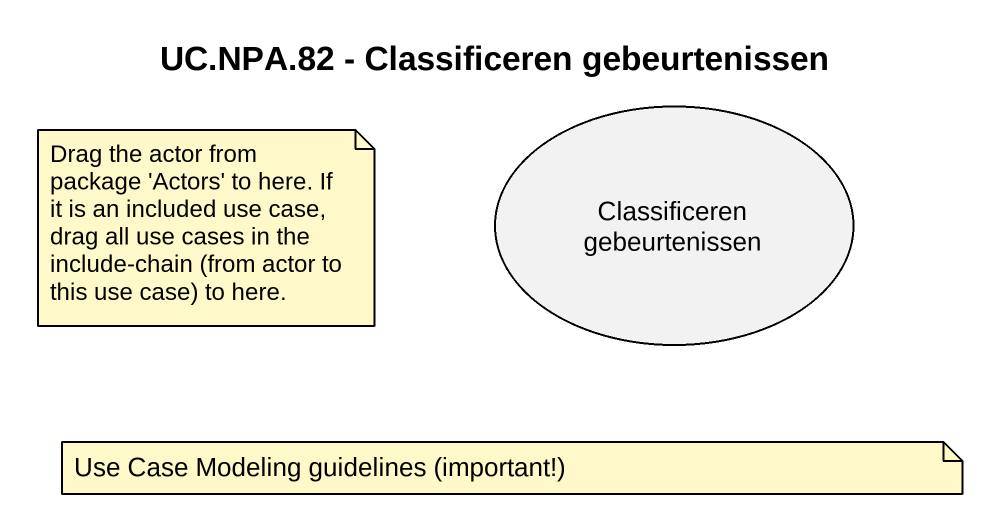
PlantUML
@startuml
title UC.NPA.82 - Classificeren gebeurtenissen
usecase "Classificeren gebeurtenissen" as Classificeren_gebeurtenissen
note as N1
  Drag the actor from package 'Actors' to here. If it is an included use case, drag all use cases in the include-chain (from actor to this use case) to here.
end note
note as N2
  Use Case Modeling guidelines (important!)
end note
@enduml
